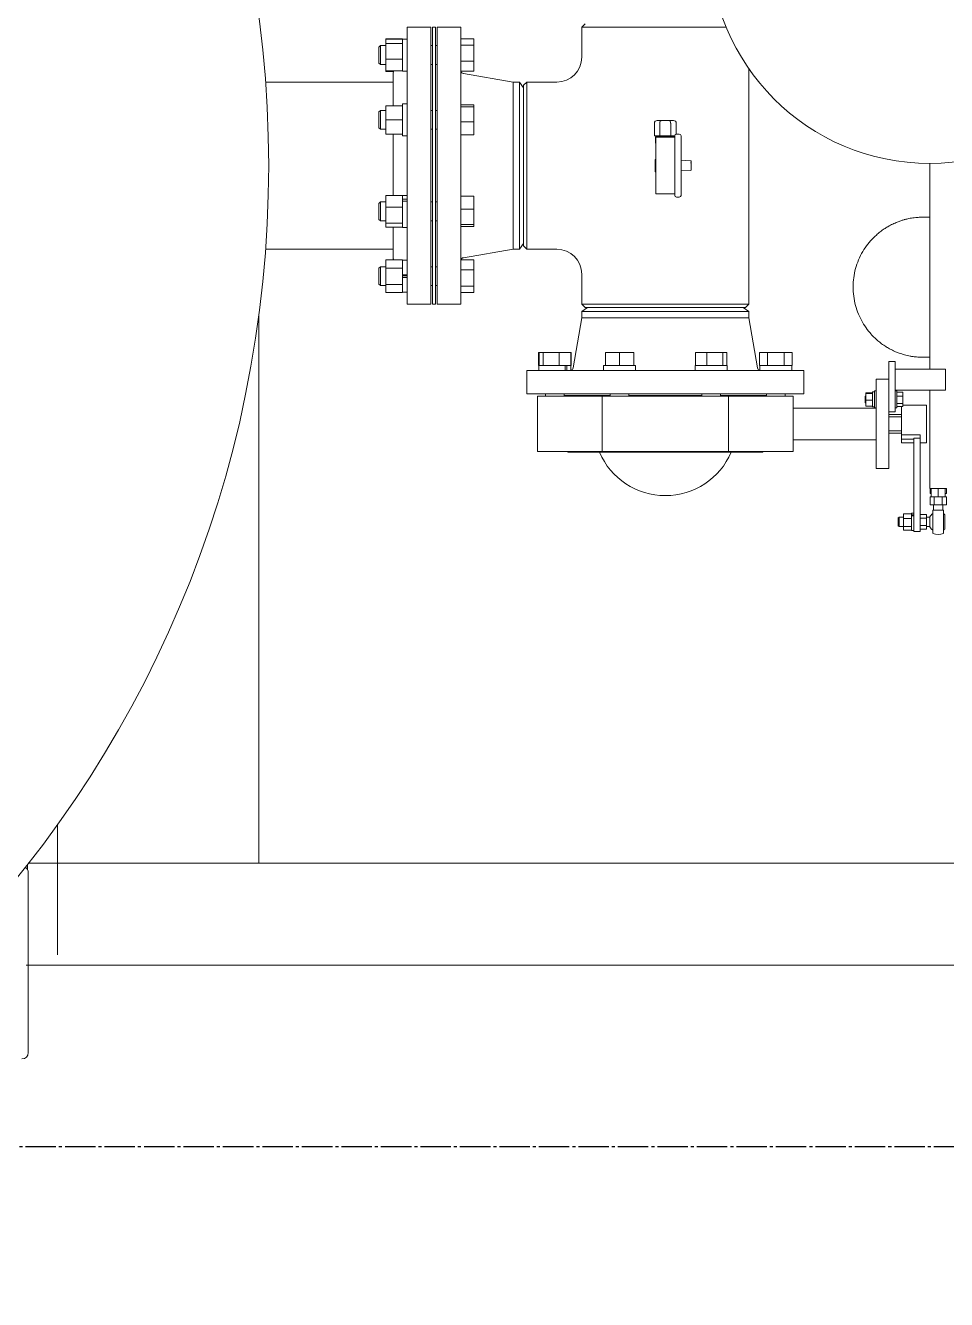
# Model space of a CAD drawing. Extents: x -18238 to -8686, y -1229 to 9502.
# Drawn here: x -17021.7 to -16945.9, y 2769.9 to 2874.7 of the extents above; entities that cross this region are included whole.
import ezdxf

# ---------------------------------------------------------------- set-up
doc = ezdxf.new("R2010")
doc.units = 0
doc.linetypes.add('X-CUB3-LR20$0$COL-CEN-LIN', pattern=[3.25, 2.5, -0.25, 0.25, -0.25])
doc.layers.add('188K-SM-03-C3-LR1-MECH-EQ-Y2257103$0$AC-EQ-既有', color=21, linetype='Continuous')
doc.layers.add('X-CUB3-LR20$0$CCL', color=8, linetype='X-CUB3-LR20$0$COL-CEN-LIN')

# ---------------------------------------------------------------- blocks, each defined once
blk = doc.blocks.new('X-CUB3-LR20$0$CUB3-LR10')
at = {"layer": 'X-CUB3-LR20$0$CCL'}
blk.add_line((720, 3502.459), (-5160, 3502.459), dxfattribs=at)
blk = doc.blocks.new('X-CUB3-LR20')
at = {"layer": 'X-CUB3-LR20$0$CCL'}
blk.add_blockref('X-CUB3-LR20$0$CUB3-LR10', (-12838.15, -720), dxfattribs=at)
blk = doc.blocks.new('188K-SM-03-C3-LR1-MECH-EQ-Y2257103$0$sf1')
at = {"linetype": 'Continuous', "lineweight": 15}
for p, q in [((621.4, -548.3), (571.4, -548.3)), ((690, -548.3), (621.4, -548.3)), ((690, -548.3), (687.5, -545.7)), ((690, -572.9), (690, -548.3)), ((809.2, -548.3), (789.8, -548.3)), ((789.8, -548.3), (789.8, -662.3)), ((809.2, -548.3), (809.2, -662.3)), ((813.1, -548.3), (810.5, -548.3)), ((810.5, -776.3), (810.5, -548.3)), ((813.1, -776.3), (813.1, -548.3)), ((833.8, -548.3), (814.4, -548.3)), ((814.4, -662.3), (814.4, -548.3)), ((833.8, -662.3), (833.8, -548.3)), ((789.8, -558), (778.9, -558)), ((778.9, -558), (778.9, -563.2)), ((789.8, -563.2), (778.9, -563.2)), ((778.9, -563.2), (778.9, -576.5)), ((810.5, -563.6), (809.2, -563.6)), ((814.4, -563.6), (813.1, -563.6)), ((837.7, -558.3), (833.8, -558.3)), ((837.7, -557.9), (851.5, -557.9)), ((837.7, -557.9), (837.7, -558.3)), ((837.7, -558.3), (837.7, -561.6)), ((837.7, -558.4), (851.5, -558.4)), ((837.7, -561.6), (837.7, -561.8)), ((837.7, -561.8), (851.5, -561.8)), ((837.7, -561.8), (837.7, -562.6)), ((837.7, -562.6), (837.7, -574.1)), ((851.5, -557.9), (851.5, -558.4)), ((851.5, -558.4), (851.5, -561.8)), ((851.5, -561.8), (851.5, -574.8)), ((855.9, -563.6), (851.5, -563.6)), ((857.1, -564.8), (855.9, -563.6)), ((855.9, -564.2), (855.9, -563.6)), ((855.9, -579.1), (855.9, -564.2)), ((857.1, -565.3), (857.1, -564.8)), ((857.1, -577.9), (857.1, -565.3)), ((837.7, -574.1), (837.7, -574.8)), ((837.7, -574.8), (851.5, -574.8)), ((837.7, -574.8), (837.7, -575.4)), ((837.7, -575.4), (837.7, -583.8)), ((851.5, -574.8), (851.5, -584.4)), ((552.8, -582.6), (552.8, -776.3)), ((787.6, -586.5), (746.6, -593.7)), ((789.8, -576.5), (778.9, -576.5)), ((778.9, -576.5), (778.9, -584.7)), ((789.8, -584.7), (778.9, -584.7)), ((809.2, -579.1), (810.5, -579.1)), ((813.1, -579.1), (814.4, -579.1)), ((833.8, -584.5), (837.7, -584.5)), ((837.7, -583.8), (837.7, -584.4)), ((837.7, -584.4), (851.5, -584.4)), ((837.7, -584.4), (837.7, -584.5)), ((844.8, -584.8), (851.5, -584.8)), ((845.5, -613), (845.5, -586.5)), ((851.5, -579.1), (855.9, -579.1)), ((851.5, -584.4), (851.5, -584.8)), ((855.9, -579.1), (857.1, -577.9)), ((735.4, -593.7), (710.8, -593.7)), ((738, -596.2), (735.4, -593.7)), ((735.4, -730.9), (735.4, -593.7)), ((741.4, -593.7), (738, -598.2)), ((738, -596.2), (738, -728.4)), ((746.6, -593.7), (741.4, -593.7)), ((741.4, -593.7), (741.4, -662.3)), ((746.6, -593.7), (746.6, -662.3)), ((950.3, -593.7), (845.5, -593.7)), ((789.8, -612.2), (778.9, -612.2)), ((778.9, -612.2), (778.9, -614)), ((789.8, -614), (778.9, -614)), ((778.9, -614), (778.9, -626.4)), ((810.5, -616.9), (809.2, -616.9)), ((814.4, -616.9), (813.1, -616.9)), ((837.7, -611.6), (833.8, -611.6)), ((837.7, -611.6), (837.7, -613)), ((837.7, -613), (851.5, -613)), ((837.7, -613), (837.7, -613.6)), ((837.7, -613.6), (837.7, -624)), ((851.5, -613), (851.5, -624.6)), ((855.9, -616.9), (851.5, -616.9)), ((857.1, -618.1), (855.9, -616.9)), ((855.9, -621.7), (855.9, -616.9)), ((857.1, -622.1), (857.1, -618.1)), ((612.4, -627.3), (612.4, -636.4)), ((614.8, -625.3), (618.2, -625.3)), ((617, -627.3), (617, -637.7)), ((618.2, -625.3), (624.7, -625.3)), ((624.7, -625.3), (628, -625.3)), ((626, -627.3), (626, -637.7)), ((630.4, -627.3), (630.4, -637.7)), ((789.8, -626.4), (778.9, -626.4)), ((778.9, -626.4), (778.9, -637.1)), ((837.7, -624), (837.7, -624.6)), ((837.7, -624.6), (851.5, -624.6)), ((837.7, -624.6), (837.7, -625.3)), ((837.7, -625.3), (837.7, -635.6)), ((851.5, -624.6), (851.5, -636.3)), ((855.9, -632.4), (855.9, -621.7)), ((857.1, -631.2), (857.1, -622.1)), ((608.5, -686.8), (608.5, -637.8)), ((612.2, -636.4), (609.9, -636.4)), ((613.6, -637.7), (617, -637.7)), ((613.6, -637.8), (613.6, -686.8)), ((613.6, -638.7), (617.4, -638.7)), ((629.2, -639), (613.6, -639)), ((615.2, -637.7), (615.2, -638.7)), ((617, -637.7), (626, -637.7)), ((617.4, -638.7), (617.4, -639)), ((617.4, -638.7), (625.6, -638.7)), ((625.6, -638.7), (625.6, -639)), ((625.6, -638.7), (629.6, -638.7)), ((626, -637.7), (630.4, -637.7)), ((627.6, -638.7), (627.6, -637.7)), ((629.2, -685.6), (629.2, -639)), ((629.6, -638.7), (629.6, -643.9)), ((789.8, -637.1), (778.9, -637.1)), ((809.2, -632.4), (810.5, -632.4)), ((813.1, -632.4), (814.4, -632.4)), ((833.8, -637.7), (837.7, -637.7)), ((837.7, -635.6), (837.7, -636.3)), ((837.7, -636.3), (851.5, -636.3)), ((837.7, -636.3), (837.7, -637.7)), ((845.5, -662.3), (845.5, -636.3)), ((851.5, -632.4), (855.9, -632.4)), ((855.9, -632.4), (857.1, -631.2)), ((629.2, -643.9), (629.6, -643.9)), ((600.1, -660.5), (600.1, -658.9)), ((608.5, -657.9), (600.7, -658.3)), ((629.8, -657.4), (629.2, -657)), ((629.8, -667.2), (629.8, -657.4)), ((403.8, -829.6), (403.8, -660.5)), ((600.1, -664.1), (600.1, -660.5)), ((600.1, -665.7), (600.1, -664.1)), ((600.7, -666.3), (608.5, -666.7)), ((629.2, -667.6), (629.8, -667.2)), ((741.4, -662.3), (741.4, -730.9)), ((746.6, -662.3), (746.6, -730.9)), ((789.8, -662.3), (789.8, -776.3)), ((809.2, -662.3), (809.2, -776.3)), ((814.4, -776.3), (814.4, -662.3)), ((833.8, -776.3), (833.8, -662.3)), ((845.5, -687), (845.5, -662.3)), ((609.9, -688.2), (612.2, -688.2)), ((613.6, -685.6), (629.2, -685.6)), ((789.8, -687.5), (778.9, -687.5)), ((778.9, -687.5), (778.9, -698.2)), ((837.7, -686.9), (833.8, -686.9)), ((837.7, -690), (833.8, -690)), ((837.7, -691.5), (833.8, -691.5)), ((837.7, -686.9), (837.7, -687)), ((837.7, -687), (851.5, -687)), ((837.7, -687.5), (837.7, -687)), ((837.7, -687.5), (837.7, -690)), ((837.7, -691.1), (837.7, -690)), ((837.7, -691.5), (837.7, -691.1)), ((837.7, -691.5), (837.7, -695.9)), ((851.5, -696.5), (851.5, -687)), ((789.8, -698.2), (778.9, -698.2)), ((778.9, -698.2), (778.9, -710.7)), ((810.5, -692.2), (809.2, -692.2)), ((814.4, -692.2), (813.1, -692.2)), ((837.7, -696.5), (837.7, -695.9)), ((837.7, -696.5), (837.7, -697.2)), ((837.7, -696.5), (851.5, -696.5)), ((837.7, -697.2), (837.7, -708.8)), ((855.9, -692.2), (851.5, -692.2)), ((851.5, -696.5), (851.5, -709.5)), ((857.1, -693.4), (855.9, -692.2)), ((855.9, -703), (855.9, -692.2)), ((857.1, -702.5), (857.1, -693.4)), ((789.8, -710.7), (778.9, -710.7)), ((778.9, -710.7), (778.9, -712.4)), ((789.8, -712.4), (778.9, -712.4)), ((809.2, -707.7), (810.5, -707.7)), ((813.1, -707.7), (814.4, -707.7)), ((837.7, -708.8), (837.7, -709.5)), ((837.7, -709.5), (851.5, -709.5)), ((837.7, -709.5), (837.7, -709.7)), ((837.7, -709.7), (837.7, -713.1)), ((851.5, -707.7), (855.9, -707.7)), ((851.5, -709.5), (851.5, -713)), ((855.9, -707.7), (855.9, -703)), ((855.9, -707.7), (857.1, -706.5)), ((857.1, -706.5), (857.1, -702.5)), ((833.8, -713.1), (837.7, -713.1)), ((837.7, -713), (851.5, -713)), ((845.5, -738.1), (845.5, -713)), ((710.8, -730.9), (735.4, -730.9)), ((735.4, -730.9), (738, -728.4)), ((738, -726.4), (741.4, -730.9)), ((741.4, -730.9), (746.6, -730.9)), ((746.6, -730.9), (787.6, -738.1)), ((845.5, -730.9), (950.3, -730.9)), ((789.8, -739.9), (778.9, -739.9)), ((778.9, -739.9), (778.9, -748.1)), ((789.7, -739.9), (778.9, -739.9)), ((778.9, -739.9), (778.9, -739.9)), ((837.7, -740.1), (833.8, -740.1)), ((837.7, -739.8), (851.5, -739.8)), ((837.7, -739.8), (837.7, -740.2)), ((837.7, -740.2), (837.7, -746.1)), ((851.5, -739.8), (851.5, -746.5)), ((690, -776.3), (690, -751.7)), ((789.8, -748.1), (778.9, -748.1)), ((778.9, -748.1), (778.9, -761.4)), ((810.5, -745.5), (809.2, -745.5)), ((814.4, -745.5), (813.1, -745.5)), ((837.7, -752.2), (833.8, -752.2)), ((833.8, -752.6), (837.7, -752.6)), ((833.8, -753.9), (837.7, -753.9)), ((837.7, -754.3), (833.8, -754.3)), ((837.7, -746.1), (837.7, -746.5)), ((837.7, -747.3), (837.7, -746.5)), ((837.7, -746.5), (851.5, -746.5)), ((837.7, -747.3), (837.7, -752.2)), ((837.7, -752.3), (837.7, -752.2)), ((837.7, -754.2), (837.7, -752.3)), ((837.7, -754.2), (837.7, -754.3)), ((837.7, -754.3), (837.7, -759.2)), ((855.9, -745.5), (851.5, -745.5)), ((851.5, -760), (851.5, -746.5)), ((857.1, -746.7), (855.9, -745.5)), ((855.9, -760.4), (855.9, -745.5)), ((857.1, -759.3), (857.1, -746.7)), ((789.8, -761.4), (778.9, -761.4)), ((778.9, -761.4), (778.9, -766.6)), ((809.2, -761), (810.5, -761)), ((813.1, -761), (814.4, -761)), ((837.7, -760), (837.7, -759.2)), ((837.7, -760), (837.7, -760.4)), ((837.7, -760), (851.5, -760)), ((837.7, -760.4), (837.7, -766.3)), ((851.5, -760), (851.5, -766.7)), ((851.5, -761), (855.9, -761)), ((855.9, -761), (857.1, -759.8)), ((855.9, -761), (855.9, -760.4)), ((857.1, -759.8), (857.1, -759.3)), ((789.8, -766.6), (778.9, -766.6)), ((789.8, -766.6), (778.9, -766.6)), ((778.9, -766.6), (778.9, -766.6)), ((833.8, -766.3), (837.7, -766.3)), ((837.7, -766.3), (837.7, -766.7)), ((837.7, -766.7), (851.5, -766.7)), ((552.8, -776.3), (555.3, -778.9)), ((552.8, -776.3), (621.4, -776.3)), ((557.3, -778.9), (552.8, -782.3)), ((552.8, -782.3), (552.8, -787.5)), ((621.4, -782.3), (552.8, -782.3)), ((621.4, -778.9), (555.3, -778.9)), ((621.4, -776.3), (690, -776.3)), ((687.5, -778.9), (621.4, -778.9)), ((690, -782.3), (621.4, -782.3)), ((690, -782.3), (685.5, -778.9)), ((687.5, -778.9), (690, -776.3)), ((690, -787.5), (690, -782.3)), ((789.8, -776.3), (809.2, -776.3)), ((810.5, -776.3), (813.1, -776.3)), ((814.4, -776.3), (833.8, -776.3)), ((955.9, -1235.9), (955.9, -784.6)), ((552.8, -787.5), (545.6, -828.5)), ((621.4, -787.5), (552.8, -787.5)), ((690, -787.5), (621.4, -787.5)), ((697.2, -828.5), (690, -787.5)), ((517, -826.8), (517, -815.9)), ((523.7, -815.9), (517, -815.9)), ((523.7, -826.8), (523.7, -815.9)), ((537.2, -815.9), (523.7, -815.9)), ((537.2, -826.8), (537.2, -815.9)), ((543.9, -815.9), (537.2, -815.9)), ((543.9, -826.8), (543.9, -815.9)), ((570.7, -826.8), (570.7, -815.9)), ((574.2, -815.9), (570.7, -815.9)), ((574.2, -826.8), (574.2, -815.9)), ((587.2, -815.9), (574.2, -815.9)), ((587.2, -826.8), (587.2, -815.9)), ((596.7, -815.9), (587.2, -815.9)), ((596.7, -826.8), (596.7, -815.9)), ((647.4, -826.8), (647.4, -815.9)), ((659.1, -815.9), (647.4, -815.9)), ((659.1, -826.8), (659.1, -815.9)), ((670.7, -815.9), (659.1, -815.9)), ((670.7, -826.8), (670.7, -815.9)), ((698.9, -826.8), (698.9, -815.9)), ((699.3, -815.9), (698.9, -815.9)), ((699.3, -826.8), (699.3, -815.9)), ((708.9, -815.9), (699.3, -815.9)), ((708.9, -826.8), (708.9, -815.9)), ((721.9, -815.9), (708.9, -815.9)), ((721.9, -826.8), (721.9, -815.9)), ((725.3, -815.9), (721.9, -815.9)), ((725.3, -826.8), (725.3, -815.9)), ((725.8, -815.9), (725.3, -815.9)), ((725.8, -826.8), (725.8, -815.9)), ((432.3, -823.4), (437.5, -823.4)), ((432.3, -864.9), (432.3, -823.4)), ((437.5, -823.4), (437.5, -860.2)), ((517.4, -826.8), (517, -826.8)), ((517.4, -826.8), (517.4, -830.7)), ((517.4, -826.8), (523.4, -826.8)), ((523.7, -826.8), (523.4, -826.8)), ((524.5, -826.8), (523.7, -826.8)), ((524.5, -826.8), (536.4, -826.8)), ((537.2, -826.8), (536.4, -826.8)), ((537.6, -826.8), (537.2, -826.8)), ((537.6, -826.8), (543.5, -826.8)), ((543.9, -826.8), (543.5, -826.8)), ((543.6, -830.7), (543.6, -826.8)), ((570.6, -826.8), (570.6, -830.7)), ((570.6, -826.8), (574, -826.8)), ((574.2, -826.8), (574, -826.8)), ((575, -826.8), (574.2, -826.8)), ((575, -826.8), (586.5, -826.8)), ((587.2, -826.8), (586.5, -826.8)), ((587.8, -826.8), (587.2, -826.8)), ((587.8, -826.8), (596.2, -826.8)), ((596.7, -826.8), (596.2, -826.8)), ((596.7, -826.8), (596.8, -826.8)), ((596.8, -830.7), (596.8, -826.8)), ((646, -826.8), (646, -830.7)), ((646, -826.8), (647.4, -826.8)), ((648.1, -826.8), (647.4, -826.8)), ((648.1, -826.8), (658.4, -826.8)), ((659.1, -826.8), (658.4, -826.8)), ((659.7, -826.8), (659.1, -826.8)), ((659.7, -826.8), (670.1, -826.8)), ((670.7, -826.8), (670.1, -826.8)), ((670.7, -826.8), (672.2, -826.8)), ((672.2, -830.7), (672.2, -826.8)), ((699.2, -826.8), (698.9, -826.8)), ((699.2, -826.8), (699.2, -830.7)), ((699.2, -826.8), (699.3, -826.8)), ((699.9, -826.8), (699.3, -826.8)), ((699.9, -826.8), (702.4, -826.8)), ((702.4, -826.8), (702.4, -830.7)), ((703.5, -826.8), (702.4, -826.8)), ((703.8, -826.8), (703.5, -826.8)), ((703.8, -826.8), (703.8, -830.7)), ((703.8, -826.8), (708.3, -826.8)), ((708.9, -826.8), (708.3, -826.8)), ((709.6, -826.8), (708.9, -826.8)), ((709.6, -826.8), (721.1, -826.8)), ((721.9, -826.8), (721.1, -826.8)), ((722.1, -826.8), (721.9, -826.8)), ((722.1, -826.8), (725.4, -826.8)), ((725.4, -830.7), (725.4, -826.8)), ((725.8, -826.8), (725.4, -826.8)), ((432.3, -829.6), (390.9, -829.6)), ((390.9, -829.6), (390.9, -847)), ((447.8, -838), (437.5, -838)), ((447.8, -911.4), (447.8, -838)), ((507.4, -830.7), (507.4, -850.1)), ((621.4, -830.7), (507.4, -830.7)), ((735.4, -830.7), (621.4, -830.7)), ((735.4, -850.1), (735.4, -830.7)), ((390.9, -847), (432.3, -847)), ((403.8, -927.8), (403.8, -847)), ((431, -848.5), (426.1, -848.5)), ((426.1, -848.5), (426.1, -851.8)), ((432.3, -847.4), (431, -847.4)), ((431, -847.4), (431, -861.6)), ((449.2, -847.4), (447.8, -847.4)), ((449.2, -847.4), (449.2, -850.3)), ((450.8, -848.4), (449.2, -848.4)), ((450.8, -848.4), (450.8, -860.6)), ((426.1, -859.2), (406.4, -859.2)), ((406.4, -890.3), (406.4, -859.2)), ((431, -851.8), (426.1, -851.8)), ((426.1, -851.8), (426.1, -857.8)), ((431, -857.8), (426.1, -857.8)), ((426.1, -857.8), (426.1, -860.5)), ((449.2, -850.3), (449.2, -861.6)), ((450.8, -849.1), (456.4, -849.1)), ((450.8, -849.6), (456.4, -849.6)), ((450.8, -855.1), (456.4, -855.1)), ((456.4, -849.1), (456.4, -849.6)), ((456.4, -849.6), (456.4, -855.1)), ((456.9, -852), (456.4, -851.5)), ((456.4, -855.1), (456.4, -860)), ((456.4, -857.6), (456.9, -857.1)), ((456.9, -857.1), (456.9, -852)), ((621.4, -850.1), (507.4, -850.1)), ((516.2, -851.9), (516.2, -897.5)), ((516.2, -851.9), (536.9, -851.9)), ((522.7, -850.1), (522.7, -851.9)), ((536.9, -851.9), (543.5, -851.9)), ((538.2, -851.9), (538.2, -850.1)), ((576, -851.4), (538.2, -851.4)), ((541.1, -851.4), (541.1, -851.9)), ((543.5, -851.9), (569.3, -851.9)), ((569.3, -851.9), (569.5, -851.9)), ((569.5, -851.9), (569.5, -897.5)), ((569.5, -851.9), (597.3, -851.9)), ((576, -850.1), (576, -851.9)), ((591.5, -851.9), (591.5, -850.1)), ((621.4, -851.4), (591.5, -851.4)), ((597.3, -851.9), (603.2, -851.9)), ((603.2, -851.9), (639.6, -851.9)), ((735.4, -850.1), (621.4, -850.1)), ((651.3, -851.4), (621.4, -851.4)), ((639.6, -851.9), (645.6, -851.9)), ((645.6, -851.9), (673.3, -851.9)), ((651.3, -850.1), (651.3, -851.9)), ((666.8, -851.9), (666.8, -850.1)), ((704.6, -851.4), (666.8, -851.4)), ((673.3, -897.5), (673.3, -851.9)), ((673.3, -851.9), (673.6, -851.9)), ((673.6, -851.9), (699.3, -851.9)), ((699.3, -851.9), (706, -851.9)), ((701.7, -851.9), (701.7, -851.4)), ((704.6, -850.1), (704.6, -851.9)), ((706, -851.9), (726.6, -851.9)), ((720.1, -851.9), (720.1, -850.1)), ((726.6, -851.9), (726.6, -897.5)), ((431, -860.5), (426.1, -860.5)), ((427.1, -883.7), (427.1, -860.5)), ((437.5, -867), (427.1, -867)), ((427.1, -869), (437.5, -869)), ((431, -861.6), (432.3, -861.6)), ((437.5, -864.9), (432.3, -864.9)), ((437.5, -911.4), (437.5, -860.2)), ((447.8, -861.6), (449.2, -861.6)), ((447.8, -861.8), (516.2, -861.8)), ((449.2, -860.6), (450.8, -860.6)), ((450.8, -860), (456.4, -860)), ((406.4, -890.3), (411.6, -890.3)), ((411.6, -883.7), (427.1, -883.7)), ((411.6, -883.7), (411.6, -886.4)), ((416.8, -886.4), (411.6, -886.4)), ((411.6, -886.4), (411.6, -891.1)), ((416.8, -886.4), (416.8, -891.1)), ((416.8, -887.4), (427.1, -887.4)), ((416.8, -890.3), (427.1, -890.3)), ((427.1, -880.4), (437.5, -880.4)), ((427.1, -882.4), (437.5, -882.4)), ((427.1, -887.4), (427.1, -883.7)), ((427.1, -890.3), (427.1, -887.4)), ((447.8, -887.7), (516.2, -887.7)), ((411.6, -891.1), (411.6, -961.4)), ((416.8, -891.1), (416.8, -961.4)), ((516.2, -897.5), (536.9, -897.5)), ((536.9, -897.5), (543.5, -897.5)), ((541.1, -897.5), (541.1, -898)), ((541.1, -898), (701.7, -898)), ((543.5, -897.5), (569.3, -897.5)), ((569.3, -897.5), (569.5, -897.5)), ((569.5, -897.5), (597.3, -897.5)), ((597.3, -897.5), (603.2, -897.5)), ((603.2, -897.5), (639.6, -897.5)), ((639.6, -897.5), (645.6, -897.5)), ((645.6, -897.5), (673.3, -897.5)), ((673.3, -897.5), (673.6, -897.5)), ((673.6, -897.5), (699.3, -897.5)), ((699.3, -897.5), (706, -897.5)), ((701.7, -898), (701.7, -897.5)), ((706, -897.5), (726.6, -897.5)), ((437.5, -911.4), (447.8, -911.4)), ((403.8, -927.8), (389.9, -927.8)), ((390.1, -927.8), (390.1, -932)), ((391, -932), (390.1, -932)), ((391, -934.6), (391, -927.8)), ((396.9, -934.6), (396.9, -927.8)), ((402.7, -934.6), (402.7, -927.8)), ((403.6, -932), (402.7, -932)), ((403.6, -927.8), (403.6, -932)), ((390.1, -941.4), (390.1, -934.6)), ((390.1, -934.6), (391, -934.6)), ((390.1, -941.4), (393.5, -941.4)), ((391, -934.6), (392.6, -934.6)), ((392.6, -934.6), (393.5, -934.6)), ((393, -941.4), (393, -945.7)), ((393.5, -941.4), (393.5, -934.6)), ((395.3, -934.6), (393.5, -934.6)), ((400.2, -941.4), (393.5, -941.4)), ((395.3, -934.6), (396.9, -934.6)), ((396.9, -934.6), (398.4, -934.6)), ((400.2, -934.6), (398.4, -934.6)), ((400.2, -941.4), (400.2, -934.6)), ((400.2, -934.6), (401.1, -934.6)), ((400.2, -941.4), (403.6, -941.4)), ((400.7, -945.7), (400.7, -941.4)), ((401.1, -934.6), (402.7, -934.6)), ((402.7, -934.6), (403.6, -934.6)), ((403.6, -941.4), (403.6, -934.6)), ((391.5, -961.4), (391.5, -949.2)), ((392.6, -964.7), (392.6, -945.9)), ((393, -945.7), (400.7, -945.7)), ((401.2, -964.7), (401.2, -945.9)), ((403.8, -959.4), (403.8, -951.2)), ((406.4, -951.4), (403.8, -951.4)), ((411.6, -949.3), (406.4, -949.3)), ((406.4, -949.3), (406.4, -952.3)), ((411.6, -952.3), (406.4, -952.3)), ((406.4, -952.3), (406.4, -958.3)), ((418.7, -948.2), (416.8, -948.2)), ((418.7, -949.6), (416.8, -949.6)), ((418.7, -950.4), (416.8, -950.4)), ((418.7, -948.2), (418.7, -949.6)), ((418.7, -948.6), (425.5, -948.6)), ((418.7, -950.4), (418.7, -949.6)), ((418.7, -950.4), (418.7, -962.4)), ((418.7, -952.5), (425.5, -952.5)), ((425.5, -948.6), (425.5, -952.5)), ((429.1, -951.4), (425.5, -951.4)), ((425.5, -952.5), (425.5, -959.2)), ((429.7, -952), (429.1, -951.4)), ((429.1, -959.2), (429.1, -951.4)), ((429.7, -952), (429.7, -958.6)), ((403.8, -959.2), (406.4, -959.2)), ((411.6, -958.3), (406.4, -958.3)), ((406.4, -958.3), (406.4, -961.3)), ((411.6, -961.3), (406.4, -961.3)), ((411.6, -961.4), (411.6, -963.1)), ((411.6, -963.1), (416.8, -963.1)), ((416.8, -961.4), (416.8, -963.1)), ((416.8, -962.4), (418.7, -962.4)), ((418.7, -959.2), (425.5, -959.2)), ((418.7, -962), (425.5, -962)), ((425.5, -959.2), (429.1, -959.2)), ((425.5, -959.2), (425.5, -962)), ((429.1, -959.2), (429.7, -958.6)), ((1121.6, -1311.5), (1121.6, -1204.5)), ((1145.7, -1235.9), (0, -1235.9)), ((1145.7, -1391.8), (1145.7, -1243.7)), ((1146.2, -1241.3), (1146.2, -1237.4)), ((1147.4, -1320), (0, -1320))]:
    blk.add_line(p, q, dxfattribs=at)
for centre, radius in [((1880.3, -662.3), 932.5), ((403.8, -479.2), 181.3)]:
    blk.add_circle(centre, radius, dxfattribs=at)
for centre, radius, start, end in [((710.8, -572.9), 20.7, 180.2879, 269.6736), ((787.2, -584), 2.59, 279.8682, 343.5211), ((842.9, -586.5), 2.59, 0, 56.9636), ((609.9, -637.8), 1.45, 90, 180), ((612.2, -637.8), 1.45, 0, 90), ((600.7, -658.9), 0.622, 93.0173, 180), ((600.7, -660.5), 0.62, 92.8482, 179.8671), ((600.7, -665.7), 0.622, 180, 266.9827), ((609.9, -686.8), 1.45, 180, 270), ((612.2, -686.8), 1.45, 270, 0), ((710.8, -751.7), 20.7, 90.2879, 179.6736), ((787.2, -740.6), 2.59, 16.5521, 80.1318), ((842.9, -738.1), 2.59, 318.6032, 0), ((543.1, -828.1), 2.59, 280.8698, 350.1318), ((699.7, -828.1), 2.59, 189.8682, 259.1302), ((621.4, -874.7), 59, 203.2669, 270), ((621.4, -874.7), 59, 270, 336.7331), ((396.9, -955.3), 8.08, 122.1682, 131.353), ((396.9, -955.3), 10.4, 112.0243, 114.5193), ((396.9, -955.3), 10.4, 65.4807, 67.9757), ((396.9, -955.3), 8.08, 30.4475, 57.8318), ((396.9, -955.3), 8.08, 228.647, 237.8318), ((396.9, -955.3), 8.08, 302.1682, 329.5525), ((396.9, -955.3), 10.4, 245.4807, 294.5193), ((1150.8, -1243.7), 5.18, 125.2652, 180), ((1150.8, -1391.8), 5.18, 180, 270)]:
    blk.add_arc(centre, radius, start, end, dxfattribs=at)
for centre, major_axis, ratio, start_param, end_param in [((614.8, -627.3), (2.39, 0), 0.866055, 1.570796, 3.141593), ((618.2, -627.3), (0, 2.07), 0.569094, 0, 1.570796), ((624.7, -627.3), (0, 2.07), 0.585567, 4.712389, 6.283185), ((628, -627.3), (2.39, 0), 0.866055, 0, 1.570796)]:
    blk.add_ellipse(centre, major_axis=major_axis, ratio=ratio, start_param=start_param, end_param=end_param, dxfattribs=at)
for points, knots in [([(409.3, -704.6), (409.3, -704.6), (409.4, -704.6), (409, -704.6), (408.1, -704.6), (406.4, -704.6), (405, -704.6), (404, -704.6), (403.8, -704.6)], [0, 0, 0, 0, 0.0138246, 0.2640572, 0.5043668, 0.7358086, 0.9591656, 1, 1, 1, 1]), ([(407.9, -819.9), (408.7, -819.9), (410.3, -819.9), (412.5, -819.8), (414.3, -819.7), (415.9, -819.5), (417.2, -819.4), (418.6, -819.2), (421.1, -818.7), (424.6, -817.9), (428.6, -816.7), (431.8, -815.4), (434.4, -814.2), (437.2, -812.8), (440.2, -811), (443.4, -808.8), (446.7, -806.2), (449.9, -803.3), (453.6, -799.3), (457.4, -794.2), (461.1, -787.8), (464, -780.9), (466, -773.5), (466.9, -765.9), (466.9, -758.2), (465.9, -750.7), (463.9, -743.3), (460.9, -736.3), (457.1, -729.8), (452.7, -724.2), (448.4, -719.9), (444.7, -716.7), (441.5, -714.4), (438, -712.3), (434.4, -710.4), (430.8, -708.8), (427.8, -707.7), (425.9, -707.1), (424.7, -706.7), (423.8, -706.5), (422.5, -706.2), (420.8, -705.8), (418.8, -705.4), (416.5, -705.1), (414, -704.9), (411, -704.7), (409, -704.7), (407.9, -704.6)], [0, 0, 0, 0, 0.030621, 0.056271, 0.076982, 0.089359, 0.099199, 0.106885, 0.113287, 0.137405, 0.159286, 0.174777, 0.188253, 0.20273, 0.220038, 0.240421, 0.25995, 0.28179, 0.304567, 0.339744, 0.375951, 0.412931, 0.450461, 0.488238, 0.525926, 0.563353, 0.600936, 0.638423, 0.675468, 0.711116, 0.744049, 0.764509, 0.783804, 0.801669, 0.824827, 0.843994, 0.859569, 0.871889, 0.874641, 0.87788, 0.88635, 0.89782, 0.912378, 0.929982, 0.950535, 0.973918, 1, 1, 1, 1]), ([(403.8, -819.9), (404, -819.9), (405, -819.9), (406.4, -819.9), (408.1, -819.9), (409, -819.9), (409.4, -819.9), (409.3, -819.9), (409.3, -819.9)], [0, 0, 0, 0, 0.040834, 0.264191, 0.495633, 0.735943, 0.986175, 1, 1, 1, 1])]:
    blk.add_open_spline(points, degree=3, knots=knots, dxfattribs=at)
blk = doc.blocks.new('188K-SM-03-C3-LR1-MECH-EQ-Y2257103')
at = {"layer": '188K-SM-03-C3-LR1-MECH-EQ-Y2257103$0$AC-EQ-既有', "xscale": -0.1, "yscale": 0.1, "zscale": 0.1}
blk.add_blockref('188K-SM-03-C3-LR1-MECH-EQ-Y2257103$0$sf1', (-16906.86, 2929.38), dxfattribs=at)

msp = doc.modelspace()

# ---------------------------------------------------------------- block references
for name in ['X-CUB3-LR20', '188K-SM-03-C3-LR1-MECH-EQ-Y2257103']:
    msp.add_blockref(name, (0, 0))

doc.saveas('drawing.dxf')
